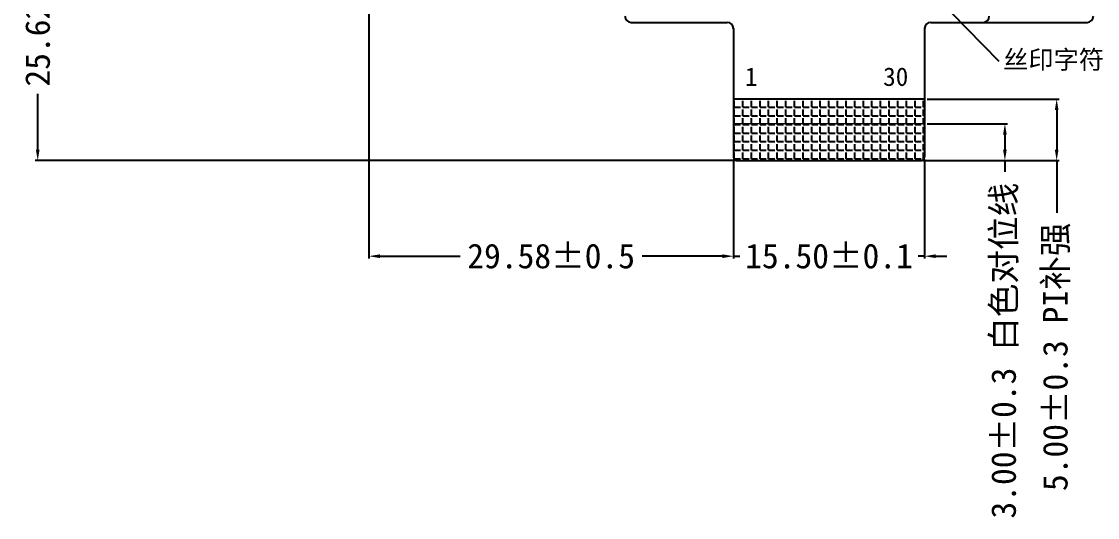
# Model space of a CAD drawing. Header units: millimetres. Extents: x 901 to 2027, y 451 to 1010.
# Drawn here: x 1513.8 to 1601.1, y 582.2 to 622.4 of the extents above; entities that cross this region are included whole.
import ezdxf

# ---------------------------------------------------------------- set-up
doc = ezdxf.new("R2010")
doc.units = ezdxf.units.MM
doc.layers.get('Defpoints').update_dxf_attribs({"lineweight": 18})
doc.layers.add('dim', color=3, linetype='Continuous')
doc.layers.add('图框及文字', color=7, linetype='Continuous')
doc.styles.add('宋', font='', dxfattribs={"height": 2})
doc.styles.add('宋体', font='')
doc.styles.add('样式 2', font='times.ttf')
doc.styles.add('黑体', font='simhei.ttf')
doc.styles.get('宋').set_extended_font_data('SimSun')
doc.styles.get('宋体').set_extended_font_data('宋体')
doc.dimstyles.new('HJ', dxfattribs={"dimtxt": 3.5, "dimasz": 2.5, "dimexe": 1.25, "dimexo": 0.625, "dimtad": 1, "dimtxsty": '黑体', "dimcen": 2.5, "dimclrd": 4, "dimclre": 4, "dimclrt": 4, "dimadec": 0, "dimazin": 0, "dimtfac": 1, "dimtmove": 0, "dimatfit": 3, "dimfxl": 1, "dimarcsym": 0})
doc.dimstyles.new('ISO-25$0', dxfattribs={"dimtxt": 3.5, "dimasz": 0.9, "dimexe": 0.2, "dimexo": 0.2, "dimgap": 0.4, "dimtad": 0, "dimzin": 0, "dimdsep": 46, "dimtxsty": '样式 2', "dimcen": 2.5, "dimclrd": 3, "dimclre": 3, "dimclrt": 7, "dimadec": 0, "dimazin": 0, "dimtp": 1.2, "dimtm": 1.2, "dimtfac": 1, "dimtmove": 0, "dimatfit": 3, "dimfxl": 1, "dimtolj": 1, "dimarcsym": 0})
pattern_1 = [(0, (3.5029, 3.5972), (0, 0.6985), [0.508, -0.1905]), (90, (3.5029, 3.5972), (-0.6985, 4e-17), [0.508, -0.1905])]

# ---------------------------------------------------------------- blocks, each defined once
blk = doc.blocks.new('*D17')
at = {"layer": 'Defpoints', "color": 0}
for p in [(1515.141, 636.769), (1542.198, 636.769), (1571.878, 611.149)]:
    blk.add_point(p, dxfattribs=at)
at = {"layer": 'dim', "color": 3, "lineweight": -2}
for p, q in [((1541.998, 636.769), (1514.941, 636.769)), ((1515.141, 635.869), (1515.141, 631.348)), ((1515.141, 612.049), (1515.141, 616.57)), ((1571.678, 611.149), (1514.941, 611.149))]:
    blk.add_line(p, q, dxfattribs=at)
at = {"layer": 'dim', "color": 3}
for points in [[(1514.991, 635.869), (1515.291, 635.869), (1515.141, 636.769)], [(1514.991, 612.049), (1515.291, 612.049), (1515.141, 611.149)]]:
    blk.add_solid(points, dxfattribs=at)
at = {"layer": 'dim', "color": 7, "insert": (1515.141, 623.959), "char_height": 2, "attachment_point": 5, "rotation": 90, "style": '宋'}
blk.add_mtext('\\A1;25.62%%P0.5', dxfattribs=at)
blk = doc.blocks.new('*D18')
at = {"layer": 'Defpoints', "color": 0}
for p in [(1571.578, 611.449), (1587.078, 611.449), (1587.078, 603.397)]:
    blk.add_point(p, dxfattribs=at)
at = {"layer": 'dim', "color": 3, "lineweight": -2}
for p, q in [((1571.578, 611.249), (1571.578, 603.197)), ((1587.078, 611.249), (1587.078, 603.197)), ((1570.678, 603.397), (1569.778, 603.397)), ((1571.578, 603.397), (1572.085, 603.397)), ((1587.078, 603.397), (1586.572, 603.397)), ((1587.978, 603.397), (1588.878, 603.397))]:
    blk.add_line(p, q, dxfattribs=at)
at = {"layer": 'dim', "color": 3}
for points in [[(1570.678, 603.547), (1570.678, 603.247), (1571.578, 603.397)], [(1587.978, 603.547), (1587.978, 603.247), (1587.078, 603.397)]]:
    blk.add_solid(points, dxfattribs=at)
at = {"layer": 'dim', "color": 7, "insert": (1579.328, 603.397), "char_height": 2, "attachment_point": 5, "style": '宋'}
blk.add_mtext('\\A1;15.50%%P0.1', dxfattribs=at)
blk = doc.blocks.new('*D19')
at = {"layer": 'Defpoints', "color": 0}
for p in [(1541.998, 637.033), (1571.578, 611.449), (1571.578, 603.397)]:
    blk.add_point(p, dxfattribs=at)
at = {"layer": 'dim', "color": 3, "lineweight": -2}
for p, q in [((1541.998, 636.833), (1541.998, 603.197)), ((1571.578, 611.249), (1571.578, 603.197)), ((1542.898, 603.397), (1549.399, 603.397)), ((1570.678, 603.397), (1564.177, 603.397))]:
    blk.add_line(p, q, dxfattribs=at)
at = {"layer": 'dim', "color": 3}
for points in [[(1542.898, 603.547), (1542.898, 603.247), (1541.998, 603.397)], [(1570.678, 603.547), (1570.678, 603.247), (1571.578, 603.397)]]:
    blk.add_solid(points, dxfattribs=at)
at = {"layer": 'dim', "color": 7, "insert": (1556.788, 603.397), "char_height": 2, "attachment_point": 5, "style": '宋'}
blk.add_mtext('\\A1;29.58%%P0.5', dxfattribs=at)
blk = doc.blocks.new('*D20')
at = {"layer": 'Defpoints', "color": 0}
for p in [(1587.078, 616.149), (1597.796, 616.149), (1586.778, 611.149)]:
    blk.add_point(p, dxfattribs=at)
at = {"layer": 'dim', "color": 3, "lineweight": -2}
for p, q in [((1587.278, 616.149), (1597.996, 616.149)), ((1597.796, 615.249), (1597.796, 612.049)), ((1586.978, 611.149), (1597.996, 611.149)), ((1597.796, 611.149), (1597.796, 606.914))]:
    blk.add_line(p, q, dxfattribs=at)
at = {"layer": 'dim', "color": 3}
for points in [[(1597.646, 615.249), (1597.946, 615.249), (1597.796, 616.149)], [(1597.646, 612.049), (1597.946, 612.049), (1597.796, 611.149)]]:
    blk.add_solid(points, dxfattribs=at)
at = {"layer": 'dim', "color": 7, "insert": (1597.796, 595.229), "char_height": 2, "attachment_point": 5, "rotation": 90, "style": '宋'}
blk.add_mtext('\\A1;5.00%%P0.3 PI补强', dxfattribs=at)
blk = doc.blocks.new('*D23')
at = {"layer": 'Defpoints', "color": 0}
for p in [(1587.078, 614.149), (1586.778, 611.149), (1593.594, 611.149)]:
    blk.add_point(p, dxfattribs=at)
at = {"layer": 'dim', "color": 3, "lineweight": -2}
for p, q in [((1587.278, 614.149), (1593.794, 614.149)), ((1593.594, 613.249), (1593.594, 612.049)), ((1586.978, 611.149), (1593.794, 611.149)), ((1593.594, 611.149), (1593.594, 610.249))]:
    blk.add_line(p, q, dxfattribs=at)
at = {"layer": 'dim', "color": 3}
for points in [[(1593.444, 613.249), (1593.744, 613.249), (1593.594, 614.149)], [(1593.444, 612.049), (1593.744, 612.049), (1593.594, 611.149)]]:
    blk.add_solid(points, dxfattribs=at)
at = {"layer": 'dim', "color": 7, "insert": (1593.594, 595.732), "char_height": 2, "attachment_point": 5, "rotation": 90, "style": '宋'}
blk.add_mtext('\\A1;3.00%%P0.3 白色对位线', dxfattribs=at)

msp = doc.modelspace()

# ---------------------------------------------------------------- hatches: boundary and pattern name
h = msp.add_hatch()
h.set_pattern_fill('ANGLE', color=6, scale=0.1, style=0)
h.set_pattern_definition(pattern_1)
h.paths.add_polyline_path([(1571.5783, 614.1492), (1571.5783, 611.4492, 0.4142136), (1571.8783, 611.1492), (1586.7783, 611.1492, 0.4142136), (1587.0783, 611.4492), (1587.0783, 614.1492)])
h.paths.add_polyline_path([(1587.0783, 614.1492), (1587.0783, 616.1492), (1571.5783, 616.1492), (1571.5783, 614.1492)])
h = msp.add_hatch()
h.set_pattern_fill('ANGLE', color=6, scale=0.1, style=0)
h.set_pattern_definition(pattern_1)
h.paths.add_polyline_path([(1587.0783, 614.1492), (1571.5783, 614.1492), (1571.5783, 611.4492, 0.4142136), (1571.8783, 611.1492), (1586.7783, 611.1492, 0.4142136), (1587.0783, 611.4492)])
h.paths.add_polyline_path([(1587.0783, 616.1492), (1571.5783, 616.1492), (1571.5783, 614.1492), (1587.0783, 614.1492)])

# ---------------------------------------------------------------- linework, layer by layer
at = {"color": 30}
for p, q in [((1563.2783, 622.3642), (1571.0783, 622.3642)), ((1563.2783, 622.3642), (1571.0783, 622.3642)), ((1587.5783, 622.3642), (1591.8244, 622.3642)), ((1587.5783, 622.3642), (1600.2744, 622.3642)), ((1571.5783, 621.8642), (1571.5783, 611.4492)), ((1571.5783, 621.8642), (1571.5783, 611.4492)), ((1587.0783, 621.8642), (1587.0783, 611.4492)), ((1587.0783, 621.8642), (1587.0783, 611.4492)), ((1587.0783, 616.1492), (1571.5783, 616.1492)), ((1587.0783, 616.1492), (1571.5783, 616.1492)), ((1571.8783, 611.1492), (1586.7783, 611.1492)), ((1571.8783, 611.1492), (1586.7783, 611.1492))]:
    msp.add_line(p, q, dxfattribs=at)
at = {"color": 0, "const_width": 0.1}
msp.add_lwpolyline([(1571.5783, 614.1492), (1587.0783, 614.1492)], dxfattribs=at)
msp.add_lwpolyline([(1571.5783, 614.1492), (1587.0783, 614.1492)], dxfattribs=at)
at = {"color": 30}
for centre, radius, start, end in [((1563.2783, 622.8642), 0.5, 180, 270), ((1571.0783, 621.8642), 0.5, 360, 90), ((1571.0783, 621.8642), 0.5, 360, 90), ((1587.5783, 621.8642), 0.5, 90, 180), ((1587.5783, 621.8642), 0.5, 90, 180), ((1591.8244, 622.8642), 0.5, 270, 0), ((1600.2744, 622.8642), 0.5, 270, 0), ((1571.8783, 611.4492), 0.3, 180, 270), ((1571.8783, 611.4492), 0.3, 180, 270), ((1586.7783, 611.4492), 0.3, 270, 360), ((1586.7783, 611.4492), 0.3, 270, 360)]:
    msp.add_arc(centre, radius, start, end, dxfattribs=at)

# ---------------------------------------------------------------- texts
at = {"layer": '图框及文字', "char_height": 1.5, "attachment_point": 1, "style": '宋体'}
for s, insert, width in [('{\\C1;丝印字符}', (1593.4553, 620.0963), 26.521564), ('{\\C1;1}', (1572.504, 618.7119), 1.390621), ('{\\C1;30}', (1583.7194, 618.7119), 1.390621)]:
    msp.add_mtext(s, dxfattribs=dict(at, insert=insert, width=width))

# ---------------------------------------------------------------- dimensions: what is measured, and where the dimension line sits
at = {"layer": 'dim', "color": 4}
for base, p1, p2, text, picture, middle in [((1515.1409, 636.7692), (1571.8783, 611.1492), (1542.1983, 636.7692), '<>%%P0.5', '*D17', (1515.1409, 623.9592)), ((1593.5945, 611.1492), (1587.0783, 614.1492), (1586.7783, 611.1492), '<>%%P0.3 白色对位线', '*D23', (1593.5945, 595.7319))]:
    dim = msp.add_linear_dim(base=base, p1=p1, p2=p2, angle=90, text=text, dimstyle='ISO-25$0', override={"dimtxsty": '宋'}, dxfattribs=at)
    dim.commit()
    dim.dimension.update_dxf_attribs({"geometry": picture, "text_midpoint": middle})
for base, p1, p2, text, picture, middle in [((1571.5783, 603.3971), (1541.9983, 637.0332), (1571.5783, 611.4492), '<>%%P0.5', '*D19', (1556.7883, 603.3971)), ((1587.0783, 603.3971), (1571.5783, 611.4492), (1587.0783, 611.4492), '<>%%P0.1', '*D18', (1579.3283, 603.3971))]:
    dim = msp.add_linear_dim(base=base, p1=p1, p2=p2, text=text, dimstyle='ISO-25$0', override={"dimtxsty": '宋'}, dxfattribs=at)
    dim.commit()
    dim.dimension.update_dxf_attribs({"geometry": picture, "text_midpoint": middle})
dim = msp.add_linear_dim(base=(1597.7959, 616.1492), p1=(1586.7783, 611.1492), p2=(1587.0783, 616.1492), angle=90, text='<>%%P0.3 PI补强', dimstyle='ISO-25$0', override={"dimtxsty": '宋'}, dxfattribs=at)
dim.commit()
dim.dimension.update_dxf_attribs({"geometry": '*D20', "text_midpoint": (1597.7959, 595.2291), "dimtype": 160})

# ---------------------------------------------------------------- leaders
at = {"color": 7}
msp.add_leader([(1583.0956, 629.4718), (1593.094, 619.2193)], dimstyle='HJ', override={"dimgap": 0.625, "dimtad": 0, "dimzin": 0, "dimdsep": 46, "dimtxsty": '宋体', "dimclrd": 3, "dimclre": 3, "dimclrt": 7, "dimtfillclr": 4}, dxfattribs=at)

doc.saveas('drawing.dxf')
